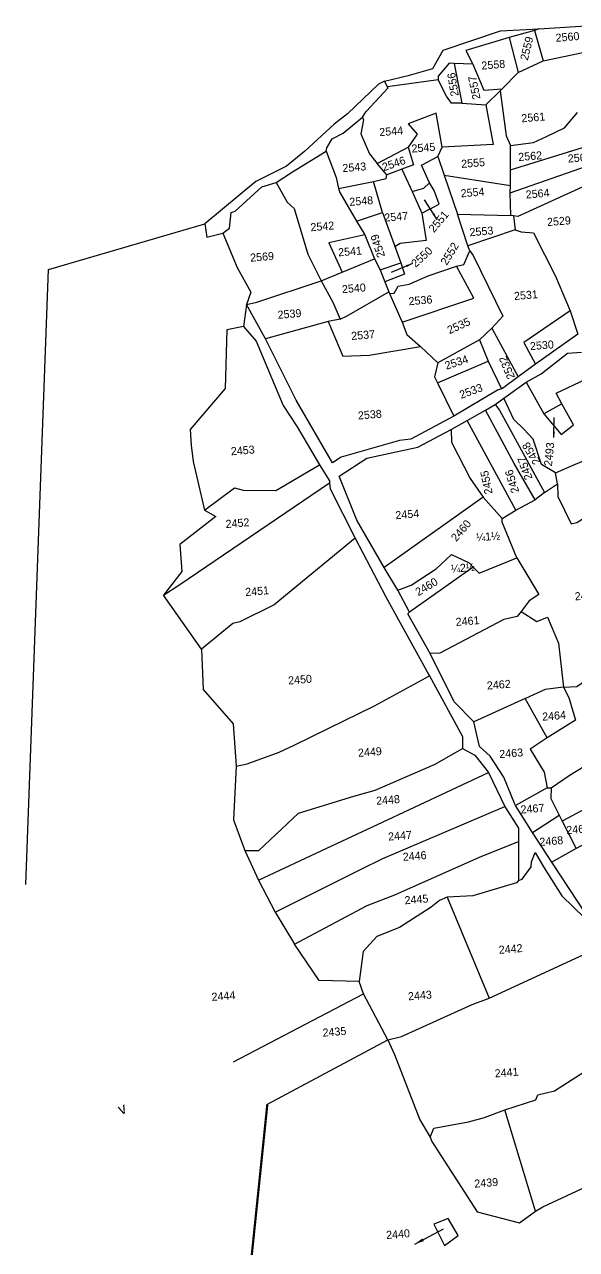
# Model space of a CAD drawing. Header units: metres. Extents: x 277515 to 230369286191, y 2056844 to 115415464409.
# Drawn here: x 230369283630 to 230369284133, y 115415463148 to 115415464263 of the extents above; entities that cross this region are included whole.
import ezdxf

# ---------------------------------------------------------------- set-up
doc = ezdxf.new("R2010")
doc.units = ezdxf.units.M
doc.header["$MEASUREMENT"] = 0
for name, color, linetype in [('OFF', 1, 'Continuous'), ('POLY_PARCEL', 6, 'Continuous'), ('POLY_ROAD', 30, 'Continuous'), ('SYM_ARROW', 1, 'Continuous'), ('TEXT_MAPIN', 7, 'Continuous'), ('TEXT_MAPOUT', 7, 'Continuous'), ('TEXT_PARCEL', 7, 'Continuous'), ('V_BOUND_LINE', 7, 'Continuous')]:
    doc.layers.add(name, color=color, linetype=linetype)
doc.styles.add('TEXT_MAP', font='', dxfattribs={"height": 1.8})
doc.styles.get('TEXT_MAP').set_extended_font_data('Kruti Dev 050')
doc.dimstyles.get("Standard").update_dxf_attribs({"dimtxt": 0.18, "dimasz": 0.18, "dimexe": 0.18, "dimexo": 0.0625, "dimgap": 0.09, "dimtad": 0, "dimtih": 1, "dimtoh": 1, "dimdec": 4, "dimzin": 0, "dimdsep": 46, "dimtxsty": 'Standard', "dimcen": 0.09, "dimadec": 0, "dimazin": 0, "dimtfac": 1, "dimtdec": 4, "dimtofl": 0, "dimtmove": 0, "dimatfit": 3, "dimfxl": 0, "dimtolj": 1, "dimtzin": 0, "dimarcsym": 0})

# ---------------------------------------------------------------- blocks, each defined once
blk = doc.blocks.new('TEXTARROW')
blk.add_leader([(0.04, -0.01), (8.68, -0.01)], dimstyle='Standard', override={"dimtxt": 2.5, "dimasz": 2.5, "dimexe": 1.25, "dimexo": 0.625, "dimgap": 0.625, "dimtad": 1, "dimtih": 0, "dimtoh": 0, "dimzin": 8, "dimcen": 2.5, "dimtofl": 1})
blk = doc.blocks.new('ee')
at = {"layer": 'OFF'}
for points in [[(194.27, 973.96), (209.57, 973.64)], [(63.6, 791.52), (79.97, 928.96)]]:
    blk.add_lwpolyline(points, dxfattribs=at)
at = {"layer": 'POLY_PARCEL'}
for points in [[(193.27, 973.63), (194.68, 966.65)], [(187.44, 972.56), (188.85, 964.53)], [(174.65, 967.73), (175.64, 958.67)], [(178.81, 967.21), (180.81, 961.18), (184.94, 961.18)], [(194.68, 966.65), (204.04, 967.84)], [(184.94, 961.18), (188.85, 964.53)], [(188.85, 964.53), (194.68, 966.65)], [(175.64, 958.67), (173.33, 958.88), (172.35, 960.55), (170.78, 964.33)], [(181.02, 957.83), (184.45, 960.76)], [(184.45, 960.76), (184.94, 961.18)], [(184.45, 960.76), (185.01, 950.56), (185.78, 948.26)], [(153.11, 957.32), (153.3, 956.7), (152.46, 953.62), (154, 949.01), (155.58, 946.72)], [(170.47, 949.16), (169.7, 956.92), (163.27, 955.03), (165.09, 952.52), (162.85, 949.79)], [(181.02, 957.83), (181.93, 948.81), (170.47, 949.16)], [(175.64, 958.67), (181.02, 957.83)], [(185.78, 948.26), (190.95, 948.54), (194.02, 949.65), (198.22, 951.26), (201.36, 954.47)], [(144.34, 950.43), (146.1, 944.33), (146.45, 941.82)], [(155.58, 946.72), (162.85, 949.79)], [(162.85, 949.79), (163.69, 945.74), (160.96, 944.97)], [(169.26, 947.18), (170.47, 949.16)], [(185.31, 942.83), (185.78, 948.26)], [(157.54, 943.99), (155.58, 946.72)], [(166.95, 941.38), (165.48, 945.5), (169.26, 947.18)], [(169.26, 947.18), (170.38, 942.84)], [(184.87, 937.68), (207.52, 943.55), (217.04, 947.75)], [(217.04, 947.75), (217.11, 947.06), (206.35, 939.31), (202.77, 938.24), (186.13, 932.23), (185.18, 932.45)], [(185.31, 942.83), (203.83, 946.98)], [(132.57, 944.28), (134.69, 939.69), (136.16, 938.15), (138.4, 927.6), (140.84, 921.45)], [(146.45, 941.82), (154.42, 942.72)], [(154.42, 942.72), (157.29, 943.14), (157.54, 943.99)], [(155.89, 935.6), (154.42, 942.72)], [(160.96, 944.97), (157.54, 943.99)], [(160.96, 944.97), (162.9, 939.77)], [(170.38, 942.84), (185.02, 939.35)], [(170.38, 942.84), (172.61, 933.9)], [(185.02, 939.35), (185.31, 942.83)], [(146.45, 941.82), (146.66, 940.91), (149.88, 934.13)], [(162.9, 939.77), (165.55, 940.33), (166.95, 941.38)], [(162.9, 939.77), (164.64, 934.74)], [(164.64, 934.74), (168.7, 936.42), (167.86, 939.56), (166.95, 941.38)], [(184.59, 932.58), (184.87, 937.68)], [(184.87, 937.68), (185.02, 939.35)], [(79.97, 928.96), (115.83, 936.32)], [(149.88, 934.13), (155.89, 935.6)], [(149.88, 934.13), (151.49, 930.95)], [(155.89, 935.6), (158.16, 927.4)], [(164.64, 934.74), (165.13, 928.52), (159.26, 928.31), (158.07, 927.75), (158.16, 927.4)], [(119.71, 933.91), (122.32, 925.92), (124.91, 920.2), (123.7, 917.45)], [(172.61, 933.9), (184.59, 932.58)], [(174.36, 926.56), (172.61, 933.9)], [(185.18, 932.45), (184.59, 932.58)], [(185.18, 932.45), (185.27, 929.29)], [(151.49, 930.95), (143.31, 929.83), (145.76, 922.99)], [(151.49, 930.95), (153.24, 925.36)], [(185.27, 929.29), (174.36, 926.56)], [(185.27, 929.29), (186.62, 928.71), (189.35, 928.29), (193.48, 918.16), (196.13, 910.12)], [(158.16, 927.4), (159.02, 924.01)], [(174.71, 925.45), (174.36, 926.56)], [(145.76, 922.99), (153.24, 925.36)], [(153.24, 925.36), (154.29, 922.78)], [(154.29, 922.78), (159.02, 924.01)], [(159.02, 924.01), (159.68, 921.39), (155.14, 920)], [(171.49, 922.23), (173.17, 922.44), (174.71, 925.45)], [(174.71, 925.45), (175.41, 924.3), (180.94, 910.18), (178.21, 907.67)], [(123.7, 917.45), (126.1, 917.82), (140.84, 921.45)], [(140.84, 921.45), (145.76, 922.99)], [(140.84, 921.45), (143.08, 916.42), (144.41, 912.51)], [(154.29, 922.78), (155.14, 920)], [(155.98, 917.34), (157.03, 917.34), (158, 918.81), (160.52, 919.09), (164.92, 920.56), (171.49, 922.23)], [(158.29, 910.67), (174.78, 914.72), (171.49, 922.23)], [(144.41, 912.51), (146.09, 913.07), (155.86, 917.7)], [(155.14, 920), (155.86, 917.7)], [(155.86, 917.7), (155.98, 917.34)], [(155.98, 917.34), (158.29, 910.67)], [(122.64, 912.59), (118.85, 912.13), (117.37, 899.02), (108.81, 890.46), (108.7, 886.97), (108.91, 883.27), (110.53, 872.13)], [(141.68, 912.16), (127.32, 909.42)], [(144.41, 912.51), (141.68, 912.16)], [(141.68, 912.16), (144.38, 904.1), (150.25, 903.89), (161.92, 904.87)], [(158.29, 910.67), (159.06, 907.81), (161.92, 904.87)], [(196.13, 910.12), (185.16, 903.9), (187.4, 898.82)], [(196.13, 910.12), (197.37, 904.73)], [(178.21, 907.67), (175.27, 905.29)], [(178.21, 907.67), (183.26, 896.27)], [(161.92, 904.87), (165.49, 900.89)], [(175.27, 905.29), (165.49, 900.89)], [(175.27, 905.29), (176.82, 900.37)], [(165.49, 900.89), (164.51, 897.82), (165.05, 896.45)], [(165.05, 896.45), (176.82, 900.37)], [(176.82, 900.37), (179.3, 893.91)], [(165.05, 896.45), (168.14, 888.62)], [(184.94, 894.95), (188.31, 887.5)], [(192.57, 889.46), (191.46, 891.9), (198.38, 894.56), (198.94, 893.44), (199.08, 892.25), (201.03, 887.5), (205.51, 888.34), (206.62, 888.55), (208.37, 888.13), (210.2, 891.64)], [(177.58, 890.5), (178.5, 889.18), (187.03, 869.89)], [(189.9, 874.08), (186.89, 876.18), (185.49, 882.05), (183.54, 884.42), (181.51, 886.8), (179.65, 891.76)], [(180.32, 866.47), (171, 887.47)], [(184.79, 868.43), (180.81, 876.95), (175.3, 889.45)], [(192.57, 889.46), (188.31, 887.5)], [(188.31, 887.5), (191.81, 882.61), (194.74, 884.5), (192.57, 889.46)], [(167.25, 885.74), (167.11, 882.89), (170.67, 874.36), (173.19, 869.96)], [(189.9, 874.08), (193.41, 875.28), (199.63, 877.37), (205.3, 880.24), (208.93, 880.8), (211.59, 881.35), (215.36, 880.87), (216.83, 882.26), (219.14, 881.35), (222.78, 885.07)], [(110.53, 872.13), (117.69, 876.62), (119.59, 875.88), (126.89, 875.24), (137.12, 880.21)], [(99.79, 853.87), (103.63, 855.96), (139.07, 875.94)], [(190.11, 871.57), (189.9, 874.08)], [(110.53, 872.13), (112.96, 870.5), (104.36, 864.93), (104.32, 858.77), (99.79, 853.87)], [(187.03, 869.89), (190.11, 871.57)], [(190.11, 871.57), (189.99, 868.71), (192.43, 862.36), (193.75, 862.57), (201.22, 866.38)], [(173.19, 869.96), (149.77, 856.03)], [(173.19, 869.96), (177.05, 864.81)], [(180.32, 866.47), (184.79, 868.43)], [(187.03, 869.89), (184.79, 868.43)], [(177.05, 864.81), (180.32, 866.47)], [(143.78, 863.09), (124.43, 849.66), (116.39, 846.44), (114.83, 846.24), (107.33, 841.06)], [(177.01, 864.03), (177.05, 864.81)], [(179.65, 855.73), (177.01, 864.03)], [(152.42, 850.65), (155.47, 851.57), (161.37, 854.77), (165.09, 857.68), (168.86, 855.47), (169.72, 854.45)], [(169.72, 854.45), (154.63, 845.53)], [(169.72, 854.45), (170.94, 853), (179.65, 855.73)], [(179.65, 855.73), (183.91, 847.14), (181.6, 845.89), (179.61, 843.66)], [(107.33, 841.06), (99.79, 853.87)], [(179.61, 843.66), (178.66, 842.6), (175.63, 842.15), (160.67, 835.74), (158.51, 835.91)], [(179.61, 843.66), (182.93, 841.08), (185.43, 841.88), (187.39, 835.83), (187.74, 825.86)], [(107.33, 841.06), (106.97, 831.96), (113.03, 823.72), (112.97, 814.16)], [(187.74, 825.86), (190.77, 825.82), (199.67, 830.9), (207.68, 835.35)], [(112.97, 814.16), (115.47, 814.47), (122.82, 816.51), (126.35, 817.84), (134.41, 820.96), (145.05, 825.19), (157.93, 830.86)], [(178.91, 824.04), (166.99, 819.76)], [(187.74, 825.86), (183.56, 825.68), (179.01, 824.08), (178.91, 824.04)], [(183.11, 814.86), (178.91, 824.04)], [(187.74, 825.86), (188.72, 823.49), (189.79, 818.24), (183.11, 814.86)], [(112.97, 814.16), (111.34, 802.17), (113.36, 795.13)], [(113.36, 795.13), (116.48, 794.87), (126.05, 802.48), (138.73, 805.3), (143.66, 806.24), (157.58, 811.01), (163.99, 814.02)], [(183.11, 814.86), (179.1, 812.63), (181.86, 807.2), (182.22, 803.64)], [(183.11, 803.55), (187.65, 806.14), (194.42, 809.52), (197.54, 810.41)], [(115.88, 788.17), (131.76, 794.12), (143.5, 798.49), (169.39, 808.14)], [(182.22, 803.64), (174.83, 800.26)], [(182.22, 803.64), (183.11, 803.55)], [(183.11, 803.55), (182.84, 801.15), (184.41, 797.29)], [(119.01, 780.71), (139.04, 788.77), (144.13, 790.8), (172.41, 800.22)], [(178.13, 793.84), (184.41, 797.29)], [(184.41, 797.29), (184.98, 795.9)], [(190.5, 798.3), (184.98, 795.9)], [(113.36, 795.13), (115.88, 788.17)], [(184.98, 795.9), (187.65, 789.49)], [(122.77, 773.2), (139.74, 780.56), (146.16, 782.43), (165.8, 789.32), (174.79, 792.13)], [(193.41, 791.93), (187.65, 789.49)], [(115.88, 788.17), (119.01, 780.71)], [(187.65, 789.49), (181.93, 786.9)], [(174.07, 783.35), (173.63, 782.9), (163.61, 780.79), (157.85, 780.96)], [(119.01, 780.71), (122.77, 773.2)], [(157.85, 780.96), (156.07, 780.32), (154.06, 778.99), (146.55, 775), (141.31, 773.44), (138.02, 770.31), (136.54, 763.66)], [(157.85, 780.96), (165.35, 757.54)], [(136.54, 763.66), (127.62, 764.6), (122.77, 773.2)], [(165.35, 757.54), (190.42, 766.71)], [(137.31, 760.8), (136.54, 763.66)], [(106.93, 747.9), (137.31, 760.8)], [(141.93, 750.01), (137.31, 760.8)], [(141.93, 750.01), (145, 750.58), (161.44, 756.45), (165.35, 757.54)], [(113.73, 737.82), (141.93, 750.01)], [(141.93, 750.01), (143.14, 746.62), (147.6, 731.53), (149.63, 727.46)], [(166.85, 732.23), (173.97, 733.88), (174.52, 734.97), (178.35, 735.52), (190.56, 742.09), (197.13, 745.8)], [(149.63, 727.46), (150.57, 729.42), (158.48, 730.2), (162.15, 730.9), (166.85, 732.23)], [(171.86, 708.9), (166.85, 732.23)], [(149.63, 727.46), (149.87, 726.42), (158.79, 709.84), (168.03, 706.64), (171.86, 708.9)], [(171.86, 708.9), (173.58, 709.76), (200.58, 719.77), (203, 719.38), (205.08, 725.36)], [(148.81, 707.9), (150.87, 702.92), (154.08, 704.88), (152.16, 708.87), (148.81, 707.9)]]:
    blk.add_lwpolyline(points, dxfattribs=at)
at = {"layer": 'POLY_ROAD'}
for points in [[(158.69, 965.05), (164.45, 965.92), (169.8, 966.99), (172.41, 970.87), (185.64, 974.16), (194.27, 973.96)], [(193.27, 973.63), (187.44, 972.56)], [(194.27, 973.96), (193.27, 973.63)], [(187.44, 972.56), (184.43, 971.89), (177.54, 970.42), (178.81, 967.21)], [(174.65, 967.73), (173.52, 967.88), (170.84, 965.13), (170.78, 964.33)], [(178.81, 967.21), (174.65, 967.73)], [(158.69, 965.05), (157.29, 964.45), (149.86, 958.36), (146.65, 956.29), (139.62, 950.8), (135.2, 947.72), (128.04, 944.85), (115.83, 936.32)], [(159.3, 963.72), (158.69, 965.05)], [(153.11, 957.32), (154.07, 958.57), (159.43, 963.45), (159.3, 963.72)], [(170.78, 964.33), (159.3, 963.72)], [(144.34, 950.43), (144.61, 951.1), (145.95, 953.04), (148.49, 954.11), (153.11, 957.32)], [(132.57, 944.28), (136.45, 946.35), (144.34, 950.43)], [(119.71, 933.91), (121.32, 934.91), (121.99, 938.39), (122.86, 938.59), (129.29, 943.54), (132.57, 944.28)], [(115.83, 936.32), (116.03, 933.31), (119.71, 933.91)], [(123.7, 917.45), (122.64, 912.59)], [(127.32, 909.42), (123.7, 917.45)], [(122.64, 912.59), (125.2, 909.06), (130.06, 894.15), (132.79, 889.12), (137.12, 880.21)], [(168.14, 888.62), (158.09, 884.26), (155.53, 884.17), (142.11, 881.53), (140.08, 880.38), (133.1, 895.11), (127.32, 909.42)], [(197.37, 904.73), (187.4, 898.82)], [(187.4, 898.82), (183.26, 896.27)], [(184.94, 894.95), (188.47, 896.53), (194.74, 900.68), (197.92, 900.68)], [(183.26, 896.27), (179.54, 893.97), (179.3, 893.91)], [(179.3, 893.91), (178.39, 893.7), (168.14, 888.62)], [(179.65, 891.76), (184.94, 894.95)], [(175.3, 889.45), (177.58, 890.5)], [(177.58, 890.5), (179.65, 891.76)], [(167.25, 885.74), (171, 887.47)], [(171, 887.47), (175.3, 889.45)], [(149.77, 856.03), (144.47, 867.12), (141.3, 877.27), (147.83, 880.8), (159.48, 882.39), (167.25, 885.74)], [(137.12, 880.21), (139.06, 876.42), (139.07, 875.94)], [(139.07, 875.94), (139.08, 874.6), (143.78, 863.09)], [(143.78, 863.09), (149.59, 849.36), (157.81, 831.13), (157.93, 830.86)], [(152.42, 850.65), (149.77, 856.03)], [(154.63, 845.53), (152.42, 850.65)], [(158.51, 835.91), (154.19, 845.18), (154.63, 845.53)], [(166.99, 819.76), (162.93, 824.62), (158.51, 835.91)], [(157.93, 830.86), (164.17, 816.66), (163.99, 814.02)], [(174.83, 800.26), (174.69, 800.54), (172.75, 806.81), (170.01, 811.75), (167.8, 814.13), (166.99, 819.76)], [(163.99, 814.02), (166.64, 812.25), (169.39, 808.14)], [(169.39, 808.14), (172.41, 800.22)], [(172.41, 800.22), (172.48, 800.03), (175.04, 795.09), (174.79, 792.13)], [(178.13, 793.84), (174.83, 800.26)], [(181.93, 786.9), (178.13, 793.84)], [(174.79, 792.13), (174.07, 783.35)], [(174.07, 783.35), (174.95, 783.61), (177.16, 786.17), (177.33, 787.32), (178.39, 789.35), (179.98, 786), (183.51, 779.11), (188.19, 773.82), (188.3, 770.24), (190.33, 767.33), (190.42, 766.71)], [(192.27, 768.55), (190.59, 771.29), (190.24, 774.55), (188.74, 774.46), (181.93, 786.9)]]:
    blk.add_lwpolyline(points, dxfattribs=at)
at = {"layer": 'V_BOUND_LINE', "const_width": 0.5}
for points in [[(106.93, 747.9), (87.9, 776.34), (63.6, 791.52)], [(113.73, 737.82), (106.93, 747.9)], [(221.67, 380.22), (207.6, 419.38), (183.11, 485.33), (160.54, 543.93), (160.54, 548.41), (151.27, 568.86), (123.58, 644.1), (105.01, 694.07), (106.61, 699.66), (116.13, 734.23), (113.73, 737.82)]]:
    blk.add_lwpolyline(points, dxfattribs=at)
at = {"layer": 'SYM_ARROW'}
for p, xscale, yscale, zscale, rotation in [((167.96, 933.05), 0.6030175160130379, 0.6030175160130379, 0.6030175160130379, 118.4552966362552), ((161.7, 923.63), 0.6030175160130379, 0.6030175160130379, 0.6030175160130379, 197.9955090455797), ((190.15, 882), 0.5252403829029975, 0.5252403829029975, 0.5252403829029975, 84.46965068983562), ((144.17, 703.75), 0.8453815125707587, 0.8453815125707587, 0.8453815125707587, 23.18804325631301)]:
    blk.add_blockref('TEXTARROW', p, dxfattribs=dict(at, xscale=xscale, yscale=yscale, zscale=zscale, rotation=rotation))
at = {"layer": 'TEXT_MAPIN', "style": 'TEXT_MAP'}
for s, p in [('¼1½', (170.92, 860.15)), ('¼2½', (164.7, 853.58))]:
    blk.add_text(s, height=1.8, dxfattribs=at).set_placement(p)
at = {"layer": 'TEXT_MAPOUT', "style": 'TEXT_MAP'}
blk.add_text('v', height=2.5, rotation=18.4377, dxfattribs=at).set_placement((80.7, 738.04))
at = {"layer": 'TEXT_PARCEL', "style": 'TEXT_MAP'}
for s, rotation, p in [('2559', 71.5563, (191.2, 966.93)), ('2556', 94.401, (175.11, 960.41)), ('2557', 96.7132, (179.93, 959.35)), ('2546', 14.0293, (156.91, 944.84)), ('2551', 44.9852, (167.03, 930.04)), ('2549', 103.3992, (155.68, 925.8)), ('2550', 37.3911, (162.27, 922.58)), ('2552', 53.8277, (169.29, 922.45)), ('2535', 19.6444, (168.65, 907.09)), ('2534', 13.3859, (167.3, 899.19)), ('2532', 107.8873, (182.58, 896.27)), ('2533', 15.6346, (170.08, 892.37)), ('2458', 116.5768, (186.77, 876.87)), ('2493', 79.3749, (189.17, 875.57)), ('2457', 104.9388, (184.66, 873.29)), ('2455', 96.7132, (175.41, 870.63)), ('2456', 102.3452, (181.41, 870.52)), ('2460', 44.5396, (166.36, 860.36)), ('2460', 26.5533, (156.88, 848.92))]:
    blk.add_text(s, height=1.8, rotation=rotation, dxfattribs=at).set_placement(p)
for s, p in [('2560', (197.86, 970.69)), ('2558', (180.72, 965.82)), ('2544', (156.62, 952.77)), ('2561', (188.71, 953.27)), ('2545', (163.54, 948.5)), ('2543', (147.69, 945.38)), ('2555', (174.38, 944.15)), ('2562', (187.31, 944.65)), ('2563', (198.38, 943.4)), ('2548', (148.63, 937.68)), ('2554', (173.74, 937.56)), ('2564', (188.29, 936.1)), ('2542', (139.45, 932.71)), ('2547', (156.18, 933.52)), ('2529', (192.56, 929.54)), ('2569', (125.38, 926.99)), ('2553', (175.01, 928.68)), ('2541', (145.19, 926.58)), ('2540', (145.38, 918.25)), ('2539', (130.49, 913.68)), ('2536', (160.09, 914.33)), ('2531', (183.81, 913.57)), ('2537', (146.6, 907.6)), ('2530', (186.47, 902.03)), ('2538', (146.65, 889.64)), ('2453', (117.51, 883.95)), ('2452', (115.01, 867.74)), ('2454', (153.21, 866.6)), ('2451', (118.15, 852.13)), ('2459', (191.91, 845.12)), ('2461', (164.77, 841.57)), ('2450', (126.15, 831.51)), ('2462', (170.6, 826.74)), ('2464', (182.4, 818.75)), ('2449', (140.48, 814.01)), ('2463', (172.12, 811.14)), ('2448', (143.66, 802.93)), ('2467', (175.87, 798.32)), ('2447', (145.69, 794.69)), ('2469', (185.75, 792.88)), ('2446', (148.6, 789.87)), ('2468', (179.5, 790.72)), ('2445', (148.22, 780.11)), ('2442', (168.41, 767.27)), ('2444', (103.2, 761.99)), ('2443', (147.23, 758.52)), ('2435', (127.41, 751.93)), ('2441', (165.24, 739.64)), ('2439', (158.65, 715.3)), ('2440', (137.95, 705.41))]:
    blk.add_text(s, height=1.8, dxfattribs=at).set_placement(p)

msp = doc.modelspace()

# ---------------------------------------------------------------- block references
at = {"xscale": 4.047619041060081, "yscale": 4.047619041060081, "zscale": 4.047619041060081, "rotation": 4.671275557260417}
msp.add_blockref('ee', (230369283635.7, 115415460266.1), dxfattribs=at)

doc.saveas('drawing.dxf')
